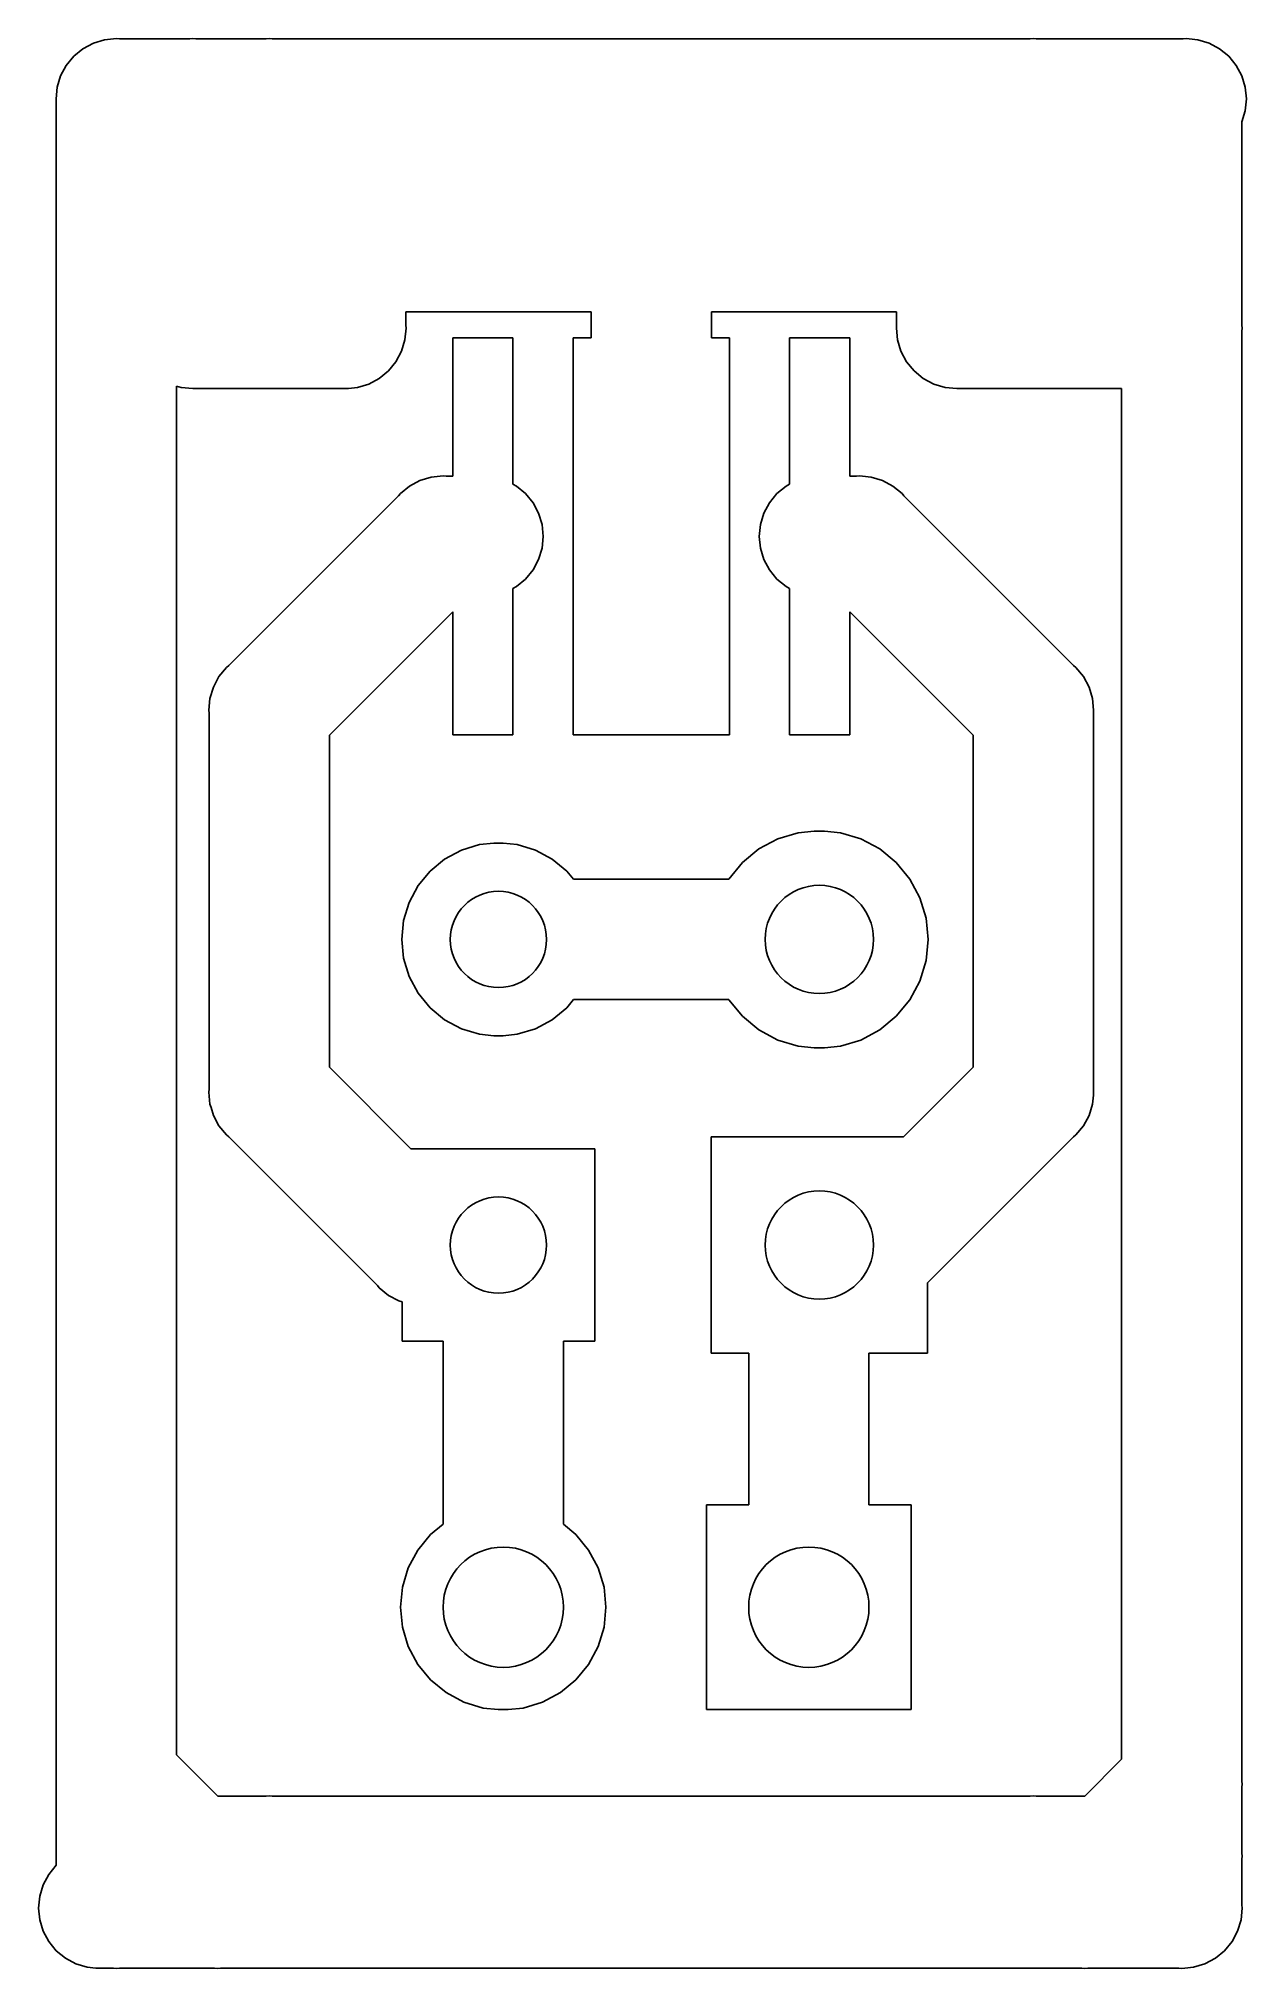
# Model space of a CAD drawing. Extents: x 143.5 to 153.5, y -116.5 to -100.5.
import ezdxf

# ---------------------------------------------------------------- set-up
doc = ezdxf.new("R2010")
doc.units = 0
doc.header["$MEASUREMENT"] = 0
doc.layers.add('BLACK', color=7, linetype='CONTINUOUS')

msp = doc.modelspace()

# ---------------------------------------------------------------- linework, layer by layer
at = {"layer": 'BLACK', "linetype": 'CONTINUOUS'}
for p, q in [((143.79, -100.61), (143.866, -100.547)), ((143.866, -100.547), (143.953, -100.501)), ((143.953, -100.501), (144.047, -100.472)), ((144.047, -100.472), (144.12, -100.465)), ((144.12, -100.465), (144.145, -100.463)), ((144.145, -100.463), (144.17, -100.465)), ((144.17, -100.465), (144.755, -100.465)), ((144.755, -100.465), (144.78, -100.463)), ((144.78, -100.463), (144.805, -100.465)), ((144.805, -100.465), (145.39, -100.465)), ((145.39, -100.465), (145.415, -100.463)), ((145.415, -100.463), (145.44, -100.465)), ((145.44, -100.465), (151.74, -100.465)), ((151.74, -100.465), (151.765, -100.463)), ((151.765, -100.463), (151.79, -100.465)), ((151.79, -100.465), (153.01, -100.465)), ((153.01, -100.465), (153.035, -100.463)), ((153.035, -100.463), (153.06, -100.465)), ((153.06, -100.465), (153.06, -100.465)), ((153.06, -100.465), (153.133, -100.472)), ((153.133, -100.472), (153.227, -100.501)), ((153.227, -100.501), (153.314, -100.547)), ((153.314, -100.547), (153.39, -100.61)), ((143.681, -100.773), (143.727, -100.686)), ((143.727, -100.686), (143.79, -100.61)), ((153.39, -100.61), (153.453, -100.686)), ((153.453, -100.686), (153.499, -100.773)), ((143.643, -100.965), (143.652, -100.867)), ((143.652, -100.867), (143.681, -100.773)), ((153.499, -100.773), (153.528, -100.867)), ((153.528, -100.867), (153.537, -100.965)), ((143.645, -100.99), (143.643, -100.965)), ((143.645, -114.91), (143.645, -100.99)), ((153.537, -100.965), (153.528, -101.063)), ((153.528, -101.063), (153.5, -101.155)), ((153.5, -101.155), (153.5, -102.845)), ((148.09, -102.735), (146.55, -102.735)), ((146.55, -102.735), (146.55, -102.845)), ((148.09, -102.95), (148.09, -102.735)), ((150.63, -102.735), (149.09, -102.735)), ((149.09, -102.735), (149.09, -102.95)), ((150.63, -102.845), (150.63, -102.735)), ((146.543, -102.968), (146.514, -103.062)), ((146.552, -102.87), (146.543, -102.968)), ((146.55, -102.845), (146.552, -102.87)), ((146.94, -104.1), (146.94, -102.95)), ((146.94, -102.95), (147.44, -102.95)), ((147.44, -102.95), (147.44, -104.167)), ((147.94, -106.25), (147.94, -102.95)), ((147.94, -102.95), (148.09, -102.95)), ((149.09, -102.95), (149.24, -102.95)), ((149.24, -102.95), (149.24, -106.25)), ((149.74, -104.167), (149.74, -102.95)), ((149.74, -102.95), (150.24, -102.95)), ((150.24, -102.95), (150.24, -104.1)), ((150.628, -102.87), (150.63, -102.845)), ((150.637, -102.968), (150.628, -102.87)), ((150.666, -103.062), (150.637, -102.968)), ((153.5, -102.845), (153.502, -102.87)), ((153.502, -102.87), (153.5, -102.895)), ((153.5, -102.895), (153.5, -114.945)), ((146.514, -103.062), (146.468, -103.149)), ((150.712, -103.149), (150.666, -103.062)), ((146.329, -103.288), (146.242, -103.334)), ((146.405, -103.225), (146.329, -103.288)), ((146.468, -103.149), (146.405, -103.225)), ((150.775, -103.225), (150.712, -103.149)), ((150.712, -103.149), (150.712, -103.149)), ((150.851, -103.288), (150.775, -103.225)), ((150.938, -103.334), (150.851, -103.288)), ((144.682, -103.363), (144.645, -103.352)), ((144.645, -103.352), (144.645, -114.728)), ((144.78, -103.372), (144.682, -103.363)), ((144.805, -103.37), (144.78, -103.372)), ((145.39, -103.37), (144.805, -103.37)), ((145.415, -103.372), (145.39, -103.37)), ((145.44, -103.37), (145.415, -103.372)), ((146.025, -103.37), (145.44, -103.37)), ((146.05, -103.372), (146.025, -103.37)), ((146.075, -103.37), (146.05, -103.372)), ((146.148, -103.363), (146.075, -103.37)), ((146.242, -103.334), (146.148, -103.363)), ((151.032, -103.363), (150.938, -103.334)), ((151.13, -103.372), (151.032, -103.363)), ((151.155, -103.37), (151.13, -103.372)), ((151.74, -103.37), (151.155, -103.37)), ((151.765, -103.372), (151.74, -103.37)), ((151.79, -103.37), (151.765, -103.372)), ((152.5, -103.37), (151.79, -103.37)), ((152.5, -114.763), (152.5, -103.37)), ((146.489, -104.264), (146.505, -104.245)), ((146.505, -104.245), (146.581, -104.182)), ((146.581, -104.182), (146.668, -104.136)), ((146.668, -104.136), (146.762, -104.107)), ((146.762, -104.107), (146.835, -104.1)), ((146.835, -104.1), (146.86, -104.098)), ((146.86, -104.098), (146.885, -104.1)), ((146.885, -104.1), (146.94, -104.1)), ((147.44, -104.167), (147.469, -104.182)), ((147.469, -104.182), (147.545, -104.245)), ((147.545, -104.245), (147.608, -104.321)), ((149.572, -104.321), (149.635, -104.245)), ((149.635, -104.245), (149.711, -104.182)), ((149.711, -104.182), (149.74, -104.167)), ((150.24, -104.1), (150.295, -104.1)), ((150.295, -104.1), (150.32, -104.098)), ((150.32, -104.098), (150.345, -104.1)), ((150.345, -104.1), (150.418, -104.107)), ((150.418, -104.107), (150.512, -104.136)), ((150.512, -104.136), (150.599, -104.182)), ((150.599, -104.182), (150.675, -104.245)), ((150.675, -104.245), (150.691, -104.264)), ((145.079, -105.674), (146.489, -104.264)), ((147.608, -104.321), (147.654, -104.408)), ((147.654, -104.408), (147.683, -104.502)), ((149.497, -104.502), (149.526, -104.408)), ((149.526, -104.408), (149.572, -104.321)), ((150.691, -104.264), (152.101, -105.674)), ((147.683, -104.502), (147.692, -104.6)), ((149.488, -104.6), (149.497, -104.502)), ((147.683, -104.698), (147.654, -104.792)), ((147.692, -104.6), (147.683, -104.698)), ((149.497, -104.698), (149.488, -104.6)), ((149.526, -104.792), (149.497, -104.698)), ((147.608, -104.879), (147.545, -104.955)), ((147.654, -104.792), (147.608, -104.879)), ((149.572, -104.879), (149.526, -104.792)), ((149.635, -104.955), (149.572, -104.879)), ((147.469, -105.018), (147.44, -105.033)), ((147.44, -105.033), (147.44, -106.25)), ((147.545, -104.955), (147.469, -105.018)), ((149.711, -105.018), (149.635, -104.955)), ((149.74, -105.033), (149.711, -105.018)), ((149.74, -106.25), (149.74, -105.033)), ((146.94, -105.227), (145.915, -106.252)), ((146.94, -106.25), (146.94, -105.227)), ((151.265, -106.252), (150.24, -105.227)), ((150.24, -105.227), (150.24, -106.25)), ((144.997, -105.766), (145.06, -105.69)), ((145.06, -105.69), (145.079, -105.674)), ((152.101, -105.674), (152.12, -105.69)), ((152.12, -105.69), (152.183, -105.766)), ((144.922, -105.947), (144.951, -105.853)), ((144.951, -105.853), (144.997, -105.766)), ((144.951, -105.853), (144.951, -105.853)), ((152.183, -105.766), (152.229, -105.853)), ((152.229, -105.853), (152.258, -105.947)), ((144.913, -106.045), (144.922, -105.947)), ((152.258, -105.947), (152.267, -106.045)), ((144.915, -106.07), (144.913, -106.045)), ((144.915, -109.195), (144.915, -106.07)), ((152.267, -106.045), (152.265, -106.07)), ((152.265, -106.07), (152.265, -109.195)), ((145.915, -106.252), (145.915, -109.013)), ((147.44, -106.25), (146.94, -106.25)), ((149.24, -106.25), (147.94, -106.25)), ((150.24, -106.25), (149.74, -106.25)), ((151.265, -109.013), (151.265, -106.252)), ((149.485, -107.198), (149.641, -107.114)), ((149.641, -107.114), (149.811, -107.063)), ((149.811, -107.063), (149.943, -107.05)), ((149.943, -107.05), (150.031, -107.05)), ((150.031, -107.05), (150.163, -107.063)), ((150.163, -107.063), (150.333, -107.114)), ((150.333, -107.114), (150.489, -107.198)), ((146.752, -107.382), (146.873, -107.282)), ((146.873, -107.282), (147.012, -107.207)), ((147.012, -107.207), (147.163, -107.162)), ((147.163, -107.162), (147.281, -107.15)), ((147.281, -107.15), (147.359, -107.15)), ((147.359, -107.15), (147.477, -107.162)), ((147.477, -107.162), (147.628, -107.207)), ((147.628, -107.207), (147.767, -107.282)), ((147.767, -107.282), (147.888, -107.382)), ((149.348, -107.311), (149.485, -107.198)), ((150.489, -107.198), (150.626, -107.311)), ((146.652, -107.503), (146.752, -107.382)), ((147.888, -107.382), (147.945, -107.45)), ((147.945, -107.45), (149.234, -107.45)), ((149.234, -107.45), (149.235, -107.448)), ((149.235, -107.448), (149.348, -107.311)), ((150.626, -107.311), (150.739, -107.448)), ((150.739, -107.448), (150.823, -107.604)), ((146.577, -107.642), (146.652, -107.503)), ((150.823, -107.604), (150.874, -107.774)), ((146.532, -107.793), (146.577, -107.642)), ((150.874, -107.774), (150.891, -107.95)), ((146.516, -107.95), (146.532, -107.793)), ((146.532, -108.107), (146.516, -107.95)), ((150.891, -107.95), (150.874, -108.126)), ((146.577, -108.258), (146.532, -108.107)), ((146.652, -108.397), (146.577, -108.258)), ((150.874, -108.126), (150.823, -108.296)), ((146.752, -108.518), (146.652, -108.397)), ((150.823, -108.296), (150.739, -108.452)), ((146.873, -108.618), (146.752, -108.518)), ((147.888, -108.518), (147.767, -108.618)), ((147.945, -108.45), (147.888, -108.518)), ((149.234, -108.45), (147.945, -108.45)), ((149.235, -108.452), (149.234, -108.45)), ((149.348, -108.589), (149.235, -108.452)), ((150.739, -108.452), (150.626, -108.589)), ((147.012, -108.693), (146.873, -108.618)), ((147.163, -108.738), (147.012, -108.693)), ((147.281, -108.75), (147.163, -108.738)), ((147.477, -108.738), (147.359, -108.75)), ((147.628, -108.693), (147.477, -108.738)), ((147.767, -108.618), (147.628, -108.693)), ((149.485, -108.702), (149.348, -108.589)), ((149.641, -108.786), (149.485, -108.702)), ((150.489, -108.702), (150.333, -108.786)), ((150.626, -108.589), (150.489, -108.702)), ((147.359, -108.75), (147.281, -108.75)), ((149.811, -108.837), (149.641, -108.786)), ((149.943, -108.85), (149.811, -108.837)), ((150.031, -108.85), (149.943, -108.85)), ((150.163, -108.837), (150.031, -108.85)), ((150.333, -108.786), (150.163, -108.837)), ((145.915, -109.013), (146.592, -109.69)), ((150.688, -109.59), (151.265, -109.013)), ((144.913, -109.22), (144.915, -109.195)), ((144.922, -109.318), (144.913, -109.22)), ((152.265, -109.195), (152.267, -109.22)), ((152.267, -109.22), (152.265, -109.245)), ((144.931, -109.347), (144.922, -109.318)), ((144.951, -109.412), (144.931, -109.347)), ((152.258, -109.318), (152.229, -109.412)), ((152.265, -109.245), (152.258, -109.318)), ((152.265, -109.245), (152.265, -109.245)), ((144.997, -109.499), (144.951, -109.412)), ((145.06, -109.575), (144.997, -109.499)), ((152.183, -109.499), (152.12, -109.575)), ((152.229, -109.412), (152.183, -109.499)), ((145.079, -109.591), (145.06, -109.575)), ((146.314, -110.826), (145.079, -109.591)), ((146.592, -109.69), (148.12, -109.69)), ((148.12, -109.69), (148.12, -111.29)), ((149.087, -111.39), (149.087, -109.59)), ((149.087, -109.59), (150.688, -109.59)), ((152.101, -109.591), (150.887, -110.805)), ((152.12, -109.575), (152.101, -109.591)), ((146.33, -110.845), (146.314, -110.826)), ((150.887, -110.805), (150.887, -111.39)), ((146.406, -110.908), (146.33, -110.845)), ((146.493, -110.954), (146.406, -110.908)), ((146.52, -110.962), (146.493, -110.954)), ((146.52, -111.29), (146.52, -110.962)), ((146.86, -111.29), (146.52, -111.29)), ((146.86, -112.811), (146.86, -111.29)), ((148.12, -111.29), (147.86, -111.29)), ((147.86, -111.29), (147.86, -112.811)), ((149.4, -111.39), (149.087, -111.39)), ((149.4, -112.65), (149.4, -111.39)), ((150.887, -111.39), (150.4, -111.39)), ((150.4, -111.39), (150.4, -112.65)), ((149.05, -114.35), (149.05, -112.65)), ((149.05, -112.65), (149.4, -112.65)), ((150.4, -112.65), (150.75, -112.65)), ((150.75, -112.65), (150.75, -114.35)), ((146.65, -113.025), (146.756, -112.896)), ((146.756, -112.896), (146.86, -112.811)), ((147.86, -112.811), (147.964, -112.896)), ((147.964, -112.896), (148.07, -113.025)), ((146.571, -113.173), (146.65, -113.025)), ((148.07, -113.025), (148.149, -113.173)), ((146.522, -113.333), (146.571, -113.173)), ((148.149, -113.173), (148.198, -113.333)), ((146.506, -113.5), (146.522, -113.333)), ((148.198, -113.333), (148.214, -113.5)), ((146.522, -113.667), (146.506, -113.5)), ((148.214, -113.5), (148.198, -113.667)), ((146.571, -113.827), (146.522, -113.667)), ((148.198, -113.667), (148.149, -113.827)), ((146.65, -113.975), (146.571, -113.827)), ((148.149, -113.827), (148.07, -113.975)), ((146.756, -114.104), (146.65, -113.975)), ((148.07, -113.975), (147.964, -114.104)), ((146.885, -114.21), (146.756, -114.104)), ((147.964, -114.104), (147.835, -114.21)), ((147.033, -114.289), (146.885, -114.21)), ((147.193, -114.338), (147.033, -114.289)), ((147.318, -114.35), (147.193, -114.338)), ((147.402, -114.35), (147.318, -114.35)), ((147.527, -114.338), (147.402, -114.35)), ((147.687, -114.289), (147.527, -114.338)), ((147.835, -114.21), (147.687, -114.289)), ((150.75, -114.35), (149.05, -114.35)), ((144.645, -114.728), (144.987, -115.07)), ((152.193, -115.07), (152.5, -114.763)), ((143.643, -114.935), (143.645, -114.91)), ((143.645, -114.96), (143.643, -114.935)), ((143.645, -115.545), (143.645, -114.96)), ((143.645, -114.96), (143.645, -114.96)), ((153.5, -114.945), (153.502, -114.97)), ((153.502, -114.97), (153.5, -114.995)), ((153.5, -114.995), (153.5, -115.545)), ((144.987, -115.07), (145.39, -115.07)), ((145.39, -115.07), (145.415, -115.068)), ((145.415, -115.068), (145.44, -115.07)), ((145.44, -115.07), (151.74, -115.07)), ((151.74, -115.07), (151.765, -115.068)), ((151.765, -115.068), (151.79, -115.07)), ((151.79, -115.07), (152.193, -115.07)), ((143.643, -115.57), (143.645, -115.545)), ((143.645, -115.595), (143.643, -115.57)), ((143.645, -115.645), (143.645, -115.595)), ((153.5, -115.545), (153.502, -115.57)), ((153.502, -115.57), (153.5, -115.595)), ((153.5, -115.595), (153.5, -115.975)), ((143.536, -115.808), (143.582, -115.721)), ((143.582, -115.721), (143.645, -115.645)), ((143.645, -115.645), (143.645, -115.645)), ((143.498, -116), (143.507, -115.902)), ((143.507, -115.902), (143.536, -115.808)), ((143.507, -116.098), (143.498, -116)), ((143.536, -116.192), (143.507, -116.098)), ((153.493, -116.098), (153.464, -116.192)), ((153.502, -116), (153.493, -116.098)), ((153.5, -115.975), (153.502, -116)), ((143.582, -116.279), (143.536, -116.192)), ((143.645, -116.355), (143.582, -116.279)), ((153.418, -116.279), (153.355, -116.355)), ((153.464, -116.192), (153.418, -116.279)), ((143.721, -116.418), (143.645, -116.355)), ((143.808, -116.464), (143.721, -116.418)), ((153.279, -116.418), (153.192, -116.464)), ((153.355, -116.355), (153.279, -116.418)), ((143.902, -116.493), (143.808, -116.464)), ((143.975, -116.5), (143.902, -116.493)), ((144.12, -116.5), (143.975, -116.5)), ((144.145, -116.502), (144.12, -116.5)), ((144.17, -116.5), (144.145, -116.502)), ((144.96, -116.5), (144.17, -116.5)), ((144.985, -116.502), (144.96, -116.5)), ((145.01, -116.5), (144.985, -116.502)), ((152.17, -116.5), (145.01, -116.5)), ((152.195, -116.502), (152.17, -116.5)), ((152.22, -116.5), (152.195, -116.502)), ((152.195, -116.502), (152.195, -116.502)), ((152.975, -116.5), (152.22, -116.5)), ((153, -116.502), (152.975, -116.5)), ((153.025, -116.5), (153, -116.502)), ((153.098, -116.493), (153.025, -116.5)), ((153.192, -116.464), (153.098, -116.493))]:
    msp.add_line(p, q, dxfattribs=at)
at = {"layer": 'BLACK'}
for centre, radius in [((147.32, -107.95), 0.4), ((149.987, -107.95), 0.45), ((147.32, -110.49), 0.4), ((149.987, -110.49), 0.45), ((147.36, -113.5), 0.5), ((149.9, -113.5), 0.5)]:
    msp.add_circle(centre, radius, dxfattribs=at)

doc.saveas('drawing.dxf')
